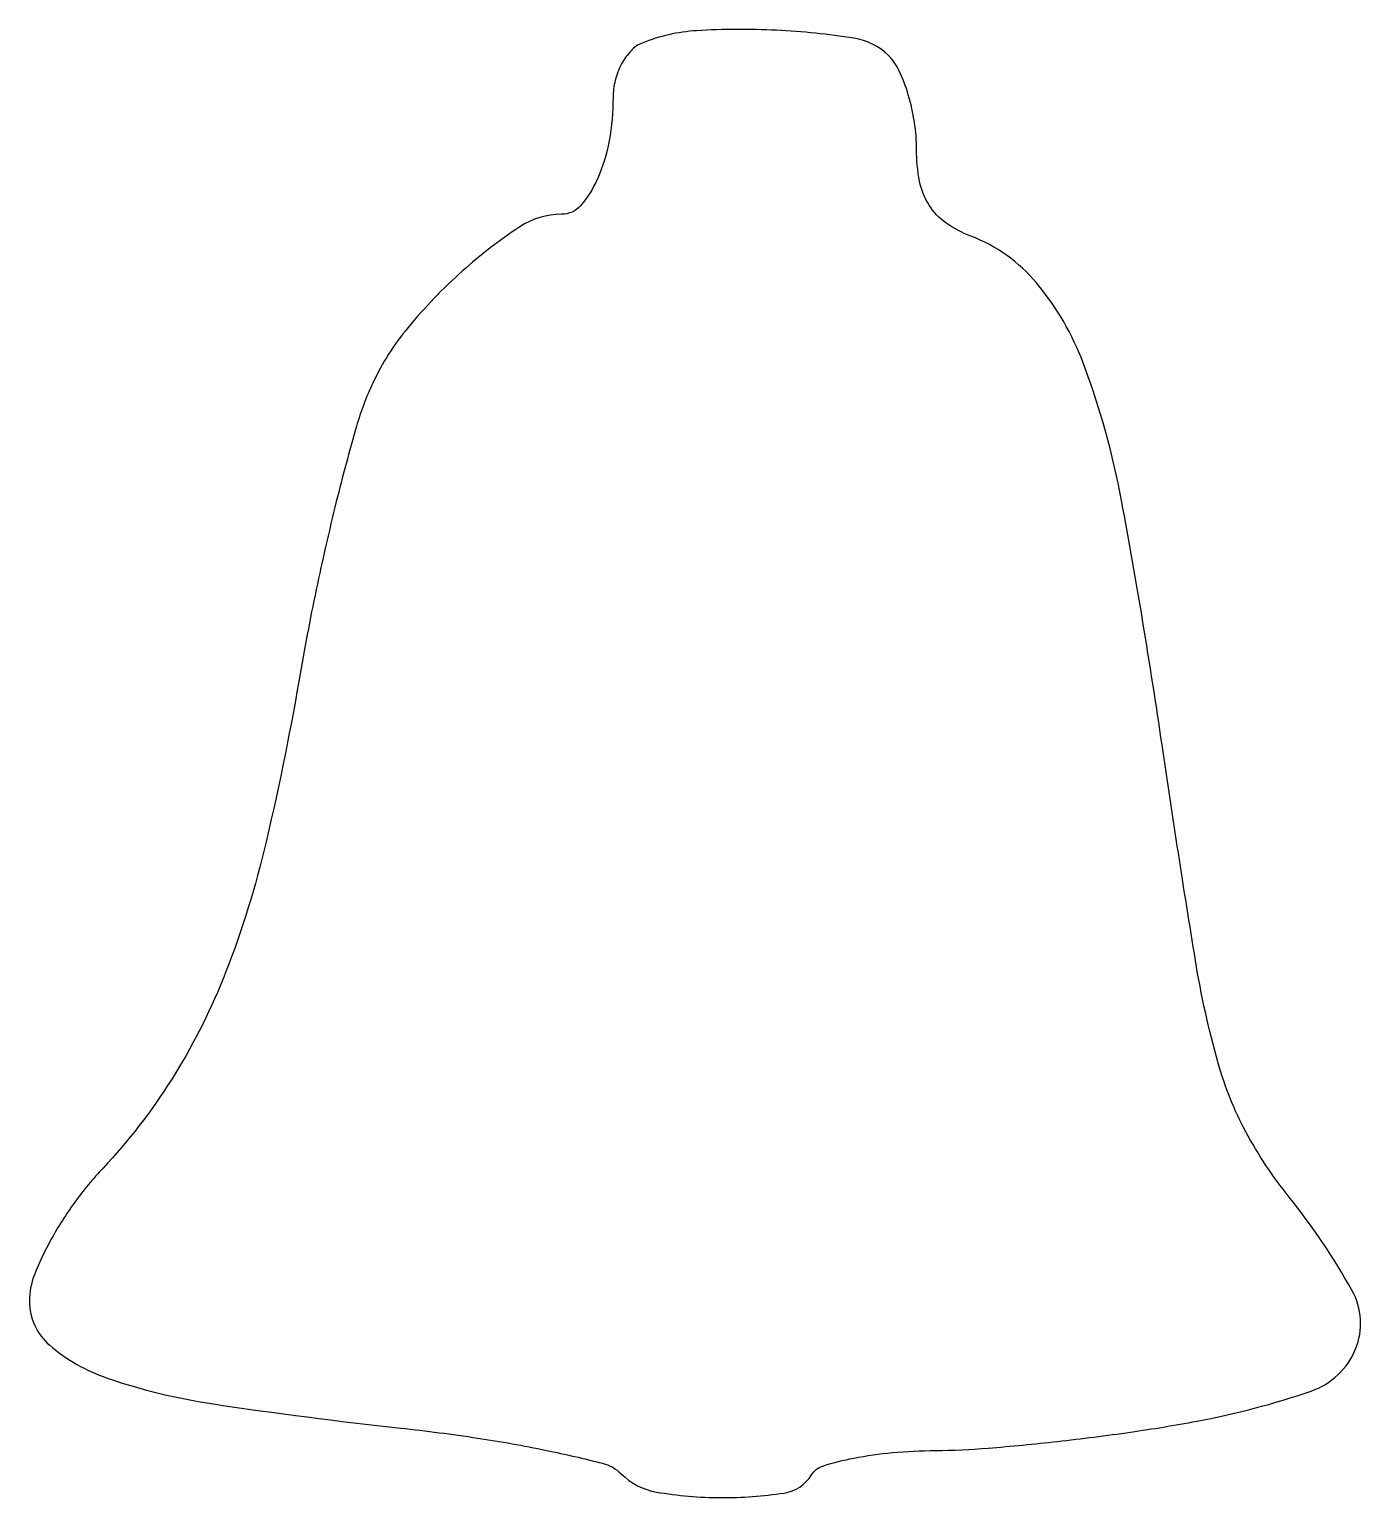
# Model space of a CAD drawing. Extents: x 0 to 57, y 0 to 62.9.
import ezdxf

# ---------------------------------------------------------------- set-up
doc = ezdxf.new("R2010")
doc.units = 0

msp = doc.modelspace()

# ---------------------------------------------------------------- linework, layer by layer
msp.add_lwpolyline([(26.25, 62.337719, 0.109822), (25.771778, 62.008936, 0.064836), (25.367188, 61.442501, 0.060064), (25.093178, 60.737647, 0.062778), (25, 59.998454, -0.045269), (24.831987, 58.146537, -0.058594), (24.33149, 56.517065, -0.073258), (23.614111, 55.376165, -0.21922), (22.797382, 55, 0.146903), (21.001346, 54.460674, 0.036507), (18.542675, 52.566544, 0.037692), (16.218301, 50.150404, 0.062827), (14.708395, 47.769694, 0.039933), (14.012537, 45.920394, 0.009146), (13.147675, 42.692416, 0.009401), (12.286484, 38.924246, 0.009039), (11.5553, 35.076828, -0.016574), (10.042765, 27.723855, -0.036425), (8.298794, 22.257669, -0.045523), (6.084954, 17.927778, -0.047747), (3.154319, 14.144245, 0.031346), (1.94717, 12.686962, 0.030986), (0.926581, 11.084741, 0.032555), (0.214831, 9.57341, 0.094037), (0, 8.441249, 0.219311), (0.869787, 6.55363, 0.094765), (3.33015, 5.150608, 0.045297), (7.892927, 4.040013, 0.009947), (15.904417, 3.006165, -0.01016), (19.199806, 2.579477, -0.013872), (22.147176, 2.052807, -0.010651), (24.554547, 1.499619, -0.135375), (25.354417, 1.045583, 0.155788), (26.863567, 0.266973, 0.040427), (29.620818, 0.028134, 0.03894), (32.324674, 0.223812, 0.220245), (33.5, 1, -0.181989), (34.008177, 1.392111, -0.025628), (35.314463, 1.719962, -0.026489), (36.96738, 1.955743, -0.019696), (38.809017, 2.046679, 0.017617), (41.064333, 2.148646, 0.007804), (44.031399, 2.43442, 0.007713), (47.168234, 2.835118, 0.010309), (50, 3.301102, 0.037034), (54.904708, 4.594025, 0.215291), (56.803131, 6.383581, 0.22911), (56.65234, 8.908683, 0.041737), (53.956511, 12.904491, -0.046018), (52.104529, 15.700776, -0.054859), (50.921961, 18.632613, -0.028087), (49.946661, 23.043144, -0.003938), (48.518619, 32.267532, 0.009347), (46.781228, 42.739671, 0.044135), (45.150988, 48.600198, 0.084052), (43.135552, 52.061893, 0.128838), (40.325236, 54.066445, -0.063111), (39.250603, 54.638781, -0.099164), (38.534033, 55.396215, -0.09206), (38.131587, 56.414441, -0.048236), (38, 57.775249, 0.037797), (37.911466, 58.944744, 0.034675), (37.6475, 60.122729, 0.036489), (37.261021, 61.14112, 0.087659), (36.8, 61.8, 0.160137), (35.318882, 62.5483, 0.024834), (32.005621, 62.882687, 0.028225), (28.572547, 62.863766, 0.080569)], format="xyb", close=True)

doc.saveas('drawing.dxf')
